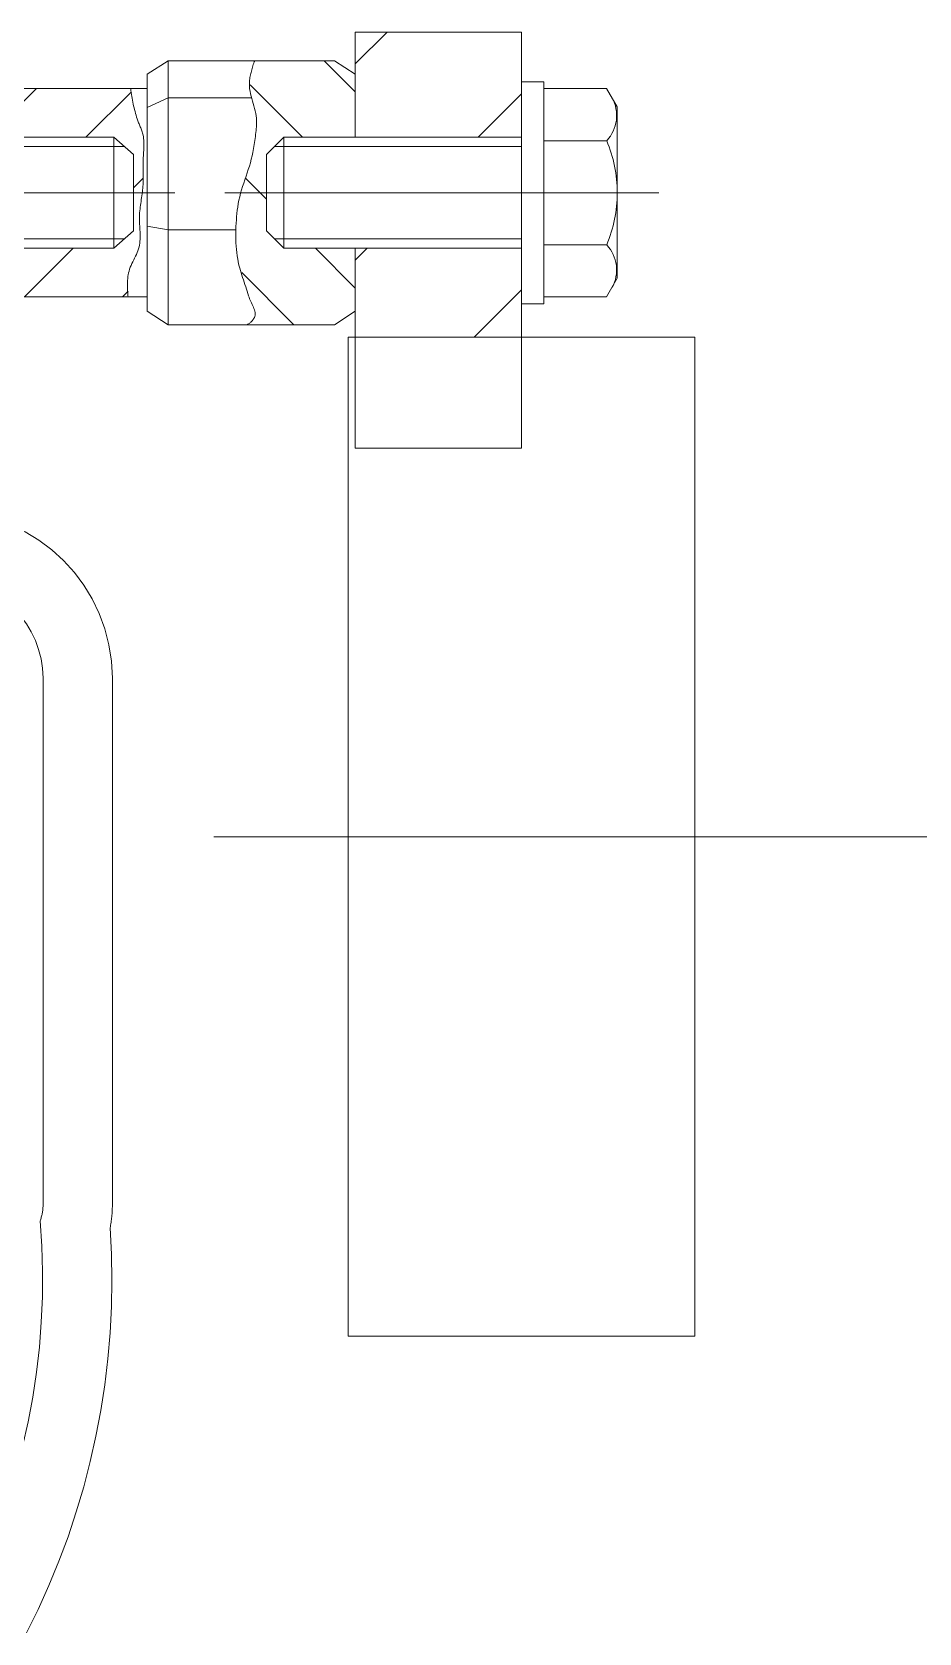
# Model space of a CAD drawing. Header units: millimetres. Extents: x 0 to 594, y 0 to 420.
# Drawn here: x 535.17 to 541.57, y 288.6 to 300.14 of the extents above; entities that cross this region are included whole.
import ezdxf

# ---------------------------------------------------------------- set-up
doc = ezdxf.new("R2010")
doc.units = ezdxf.units.MM
doc.linetypes.add('K5LT_AXLED', pattern=[19.5, 15, -1.5, 1.5, -1.5])
doc.layers.add('Системный слой', color=7, linetype='Continuous')

# ---------------------------------------------------------------- blocks, each defined once
blk = doc.blocks.new('U43')
at = {"layer": 'Системный слой', "color": 30, "linetype": 'K5LT_AXLED', "lineweight": 18, "true_color": 0xff8000}
for p, q in [((534.229, 299.886), (534.302, 299.886)), ((534.229, 299.886), (534.229, 298.986)), ((534.302, 299.886), (534.302, 298.986)), ((534.302, 299.552), (534.706, 299.552)), ((534.706, 299.552), (534.302, 298.986)), ((534.302, 299.552), (534.706, 298.986)), ((534.706, 299.552), (534.802, 299.386)), ((534.802, 299.386), (534.802, 298.986)), ((534.802, 299.386), (535.762, 299.386)), ((535.762, 299.386), (535.762, 298.986)), ((535.762, 299.386), (535.902, 299.261)), ((534.802, 299.319), (535.837, 299.319)), ((535.902, 299.261), (535.902, 298.986)), ((533.602, 298.986), (536.202, 298.986)), ((534.229, 298.086), (534.229, 298.986)), ((534.706, 298.986), (534.302, 298.986)), ((534.302, 298.086), (534.302, 298.986)), ((534.706, 298.986), (534.302, 298.986)), ((534.706, 298.42), (534.302, 298.986)), ((534.302, 298.42), (534.706, 298.986)), ((534.802, 298.586), (534.802, 298.986)), ((535.762, 298.586), (535.762, 298.986)), ((535.902, 298.711), (535.902, 298.986)), ((535.762, 298.586), (535.902, 298.711)), ((534.706, 298.42), (534.802, 298.586)), ((534.802, 298.654), (535.837, 298.654)), ((534.802, 298.586), (535.762, 298.586)), ((534.302, 298.42), (534.706, 298.42)), ((534.229, 298.086), (534.302, 298.086))]:
    blk.add_line(p, q, dxfattribs=at)
for centre, radius, start, end in [((535.302, 298.986), 1.4, 139.9948, 180), ((534.346, 299.266), 0.456, 322.2077, 26.4781), ((535.302, 298.986), 1.4, 180, 220.0052), ((534.346, 298.707), 0.456, 333.5219, 37.7923)]:
    blk.add_arc(centre, radius, start, end, dxfattribs=at)
blk = doc.blocks.new('U44')
at = {"layer": 'Системный слой', "color": 30, "linetype": 'K5LT_AXLED', "lineweight": 18, "true_color": 0xff8000}
for p, q in [((538.702, 298.986), (538.702, 299.786)), ((538.702, 299.786), (538.862, 299.786)), ((538.862, 299.786), (538.862, 298.986)), ((538.402, 298.986), (539.162, 298.986)), ((538.702, 298.986), (538.702, 298.186)), ((538.862, 298.186), (538.862, 298.986)), ((538.702, 298.186), (538.862, 298.186))]:
    blk.add_line(p, q, dxfattribs=at)
blk = doc.blocks.new('U45')
at = {"layer": 'Системный слой', "color": 30, "linetype": 'K5LT_AXLED', "lineweight": 18, "true_color": 0xff8000}
for p, q in [((539.315, 299.737), (538.862, 299.737)), ((538.862, 299.737), (538.862, 298.986)), ((539.392, 299.604), (539.315, 299.737)), ((539.392, 298.986), (539.392, 299.604)), ((536.987, 299.386), (536.862, 299.261)), ((538.702, 299.386), (536.987, 299.386)), ((536.987, 299.386), (536.987, 298.986)), ((539.315, 299.361), (538.862, 299.361)), ((536.862, 299.261), (536.862, 298.986)), ((538.702, 299.319), (536.919, 299.319)), ((539.692, 298.986), (536.562, 298.986)), ((536.862, 298.711), (536.862, 298.986)), ((536.987, 298.586), (536.987, 298.986)), ((538.862, 298.236), (538.862, 298.986)), ((539.392, 298.986), (539.392, 298.369)), ((536.987, 298.586), (536.862, 298.711)), ((538.702, 298.654), (536.919, 298.654)), ((538.702, 298.586), (536.987, 298.586)), ((539.315, 298.611), (538.862, 298.611)), ((539.392, 298.369), (539.315, 298.236)), ((539.315, 298.236), (538.862, 298.236))]:
    blk.add_line(p, q, dxfattribs=at)
for centre, radius, start, end in [((539.123, 299.542), 0.264, 316.7539, 29.0633), ((538.437, 298.986), 0.955, 0, 23.1373), ((538.437, 298.986), 0.955, 336.8627, 0), ((539.123, 298.43), 0.264, 330.9367, 43.2461)]:
    blk.add_arc(centre, radius, start, end, dxfattribs=at)
blk = doc.blocks.new('U74')
at = {"layer": 'Системный слой', "color": 30, "linetype": 'K5LT_AXLED', "lineweight": 18, "true_color": 0xff8000}
for p, q in [((537.452, 297.944), (537.452, 290.744)), ((537.452, 297.944), (539.952, 297.944)), ((539.952, 297.944), (539.952, 290.744)), ((536.483, 294.344), (560.856, 294.344)), ((539.952, 290.744), (537.452, 290.744))]:
    blk.add_line(p, q, dxfattribs=at)

msp = doc.modelspace()

# ---------------------------------------------------------------- hatches: boundary and pattern name
at = {"layer": 'Системный слой'}
h = msp.add_hatch(dxfattribs=at)
h.set_pattern_fill('Металл', angle=45, style=0, pattern_type=0)
h.set_pattern_definition([(45, (0, 0), (-0.7071068, 0.7071068), [])])
h.paths.add_polyline_path([(537.5018, 299.3862), (538.7018, 299.3862), (538.7018, 299.7862), (538.7018, 300.1444), (537.5018, 300.1444), (537.5018, 299.8408), (537.5018, 299.6005)])
h.paths.add_polyline_path([(538.7018, 298.5862), (537.5018, 298.5862), (537.5018, 298.1315), (537.5018, 297.9444), (538.7018, 297.9444), (538.7018, 298.1862)])
h = msp.add_hatch(dxfattribs=at)
h.set_pattern_fill('Металл', angle=-45, style=0, pattern_type=0)
h.set_pattern_definition([(-45, (0, 0), (0.3535534, 0.3535534), [])])
h.paths.add_polyline_path([(536.7233, 298.0346), (537.3518, 298.0346), (537.5018, 298.1315), (537.5018, 298.5862), (536.9868, 298.5862), (536.8618, 298.7112), (536.8618, 298.9862), (536.8618, 299.2612), (536.9868, 299.3862), (537.5018, 299.3862), (537.5018, 299.6005), (537.5018, 299.8408), (537.3518, 299.9378), (536.7776, 299.9378), (536.7392, 299.7878), (536.7812, 299.5731), (536.7903, 299.5047), (536.7627, 299.2769), (536.6554, 298.8928), (536.6541, 298.883), (536.6541, 298.5083), (536.7329, 298.2421), (536.7768, 298.0897), (536.7754, 298.0867)])
h = msp.add_hatch(dxfattribs=at)
h.set_pattern_fill('Металл', angle=45, style=0, pattern_type=0)
h.set_pattern_definition([(45, (0, 0), (-0.3535534, 0.3535534), [])])
h.paths.add_polyline_path([(535.8825, 299.7362), (535.1018, 299.7362), (535.1018, 299.3862), (535.7618, 299.3862), (535.9018, 299.2612), (535.9018, 298.9862), (535.9018, 298.7112), (535.7618, 298.5862), (535.1018, 298.5862), (535.1018, 298.2362), (535.8643, 298.2362), (535.8643, 298.394), (535.9438, 298.5986), (535.946, 298.6091), (535.946, 298.8281), (535.9719, 299.0452), (535.9719, 299.2025), (535.9719, 299.4017), (535.929, 299.5178)])

# ---------------------------------------------------------------- linework, layer by layer
at = {"layer": 'Системный слой', "color": 30, "linetype": 'K5LT_AXLED', "lineweight": 18, "true_color": 0xff8000}
for p, q in [((537.5018, 300.1444), (537.5018, 299.3862)), ((537.5018, 300.1444), (538.7018, 300.1444)), ((538.7018, 300.1444), (538.7018, 297.9444)), ((536.1518, 299.9378), (536.0018, 299.8408)), ((537.3518, 299.9378), (536.1518, 299.9378)), ((536.1518, 299.6701), (536.1518, 299.9378)), ((537.3518, 299.9378), (537.5018, 299.8408)), ((536.0018, 299.6005), (536.0018, 299.8408)), ((537.5018, 299.6005), (537.5018, 299.8408)), ((536.0018, 299.7362), (535.1018, 299.7362)), ((536.1518, 299.6701), (536.0018, 299.6005)), ((536.0018, 298.7458), (536.0018, 299.6005)), ((536.7542, 299.6701), (536.1518, 299.6701)), ((536.1518, 298.7185), (536.1518, 299.6701)), ((537.5018, 299.3862), (537.5018, 299.6005)), ((536.1518, 298.7185), (536.0018, 298.7458)), ((536.0018, 298.1315), (536.0018, 298.7458)), ((536.1518, 298.0346), (536.1518, 298.7185)), ((536.6409, 298.7185), (536.1518, 298.7185)), ((537.5018, 298.1315), (537.5018, 298.5862)), ((537.5018, 298.5862), (537.5018, 297.9444)), ((536.0018, 298.2362), (535.1018, 298.2362)), ((536.1518, 298.0346), (536.0018, 298.1315)), ((537.3518, 298.0346), (537.5018, 298.1315)), ((537.3518, 298.0346), (536.1518, 298.0346)), ((537.5018, 297.9444), (538.7018, 297.9444)), ((537.5018, 297.9444), (537.5018, 297.1444)), ((538.7018, 297.9444), (538.7018, 297.1444)), ((537.5018, 297.1444), (538.7018, 297.1444)), ((535.2502, 295.4862), (535.2502, 291.6862)), ((535.7502, 291.6862), (535.7502, 295.4862))]:
    msp.add_line(p, q, dxfattribs=at)
for centre, radius, start, end in [((534.5502, 295.4862), 1.2, 0, 90), ((534.5502, 295.4862), 0.7, 0, 90), ((534.9502, 291.6862), 0.3, 338.06148, 0), ((534.9502, 291.6862), 0.8, 348.35048, 0), ((530.1895, 291.1455), 5.0572, 331.87287, 4.86122), ((530.1895, 291.1455), 5.5572, 332.7893, 3.91166)]:
    msp.add_arc(centre, radius, start, end, dxfattribs=at)
for points in [[(536.7776, 299.9378), (536.7571, 299.8881), (536.7444, 299.8381), (536.7392, 299.7878), (536.7298, 299.6944), (536.7892, 299.5995), (536.7903, 299.5047), (536.7912, 299.429), (536.7759, 299.352), (536.7627, 299.2769), (536.7391, 299.1431), (536.6714, 299.0168), (536.6541, 298.883), (536.6382, 298.7602), (536.6337, 298.6302), (536.6541, 298.5083), (536.6692, 298.418), (536.7078, 298.3312), (536.7329, 298.2421), (536.7474, 298.1905), (536.797, 298.1291), (536.7754, 298.0867), (536.7656, 298.0673), (536.7482, 298.05), (536.7233, 298.0346)], [(535.8825, 299.7362), (535.8914, 299.6614), (535.9068, 299.5887), (535.929, 299.5178), (535.9412, 299.4785), (535.9631, 299.4413), (535.9719, 299.4017), (535.9861, 299.3378), (535.9719, 299.2689), (535.9719, 299.2025), (535.9719, 299.1501), (535.9745, 299.0975), (535.9719, 299.0452), (535.9683, 298.9725), (535.9503, 298.9007), (535.946, 298.8281), (535.9417, 298.7554), (535.9586, 298.6798), (535.946, 298.6091), (535.9327, 298.5348), (535.8754, 298.4687), (535.8643, 298.394), (535.8567, 298.3428), (535.8567, 298.2902), (535.8643, 298.2362)]]:
    msp.add_open_spline(points, degree=3, knots=[0, 0, 0, 0, 1, 1, 1, 2, 2, 2, 3, 3, 3, 4, 4, 4, 5, 5, 5, 6, 6, 6, 7, 7, 7, 8, 8, 8, 8], dxfattribs=at)

# ---------------------------------------------------------------- block references
at = {"layer": 'Системный слой'}
for name in ['U74', 'U43', 'U45', 'U44']:
    msp.add_blockref(name, (0, 0), dxfattribs=at)

doc.saveas('drawing.dxf')
